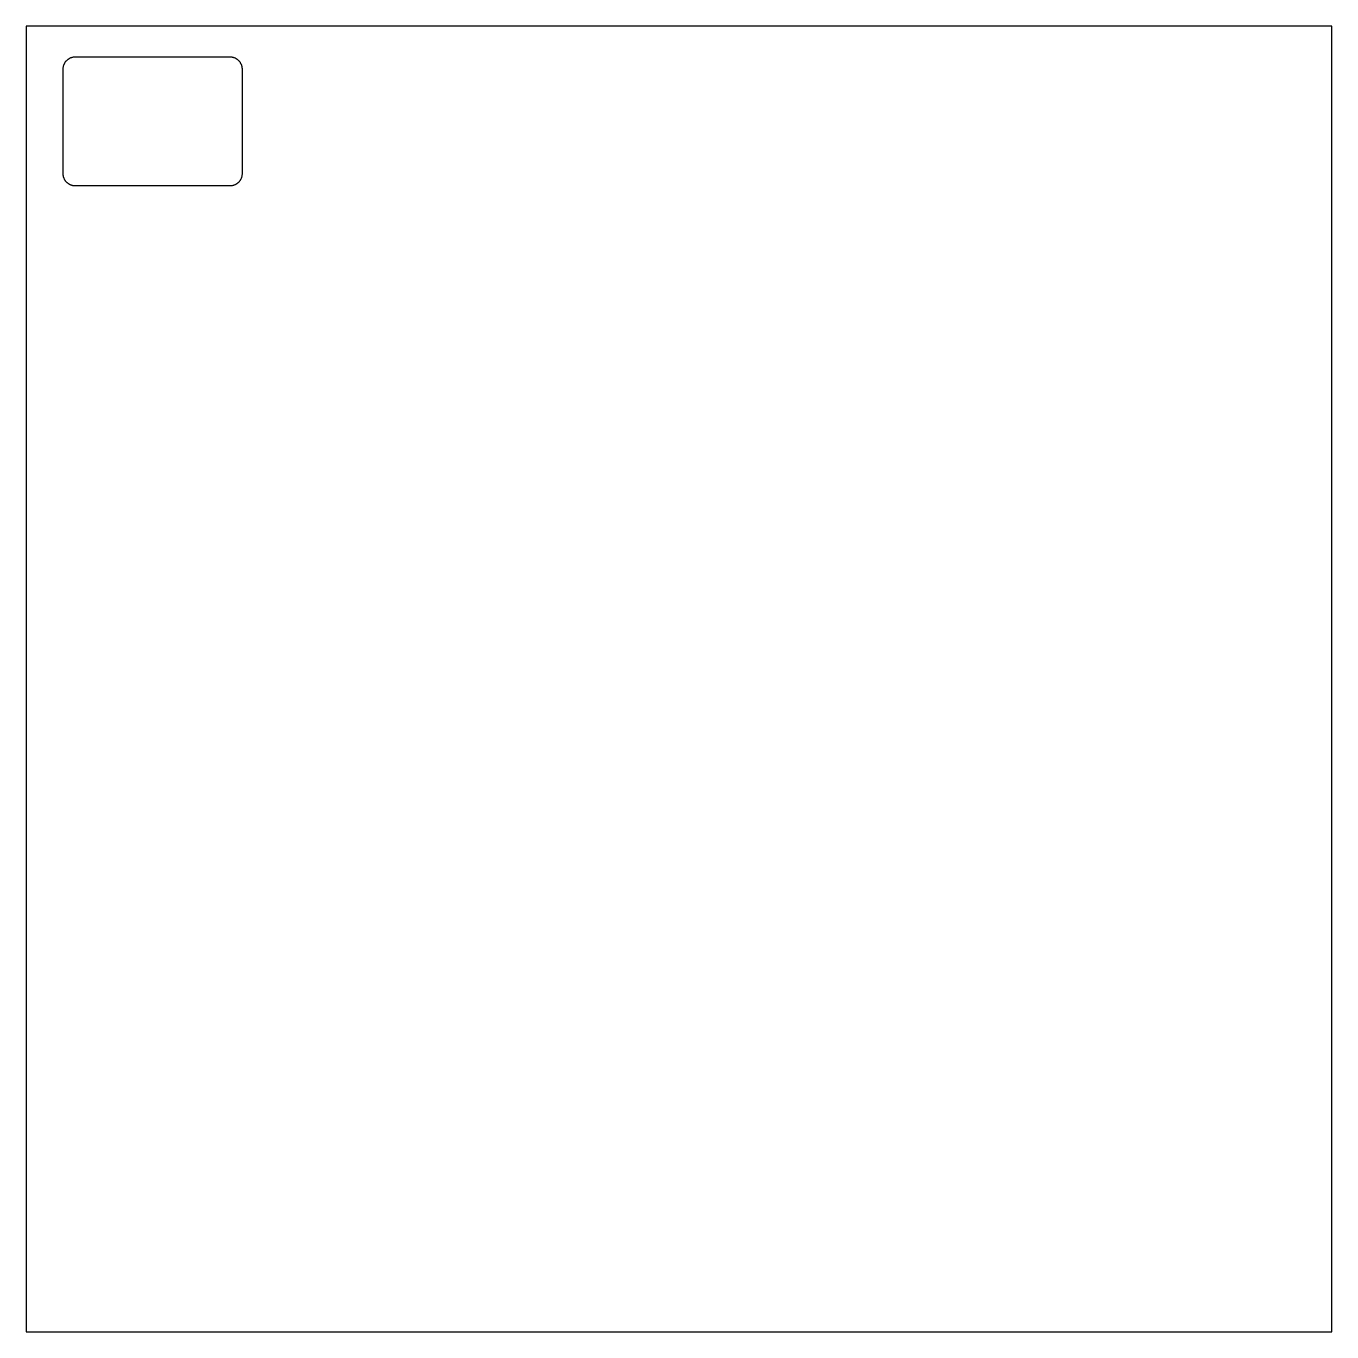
# Model space of a CAD drawing. Extents: x 3362 to 3682, y 1423 to 1743.
import ezdxf

# ---------------------------------------------------------------- set-up
doc = ezdxf.new("R2010")
doc.units = 0
doc.layers.add('CORTE_LASER', color=7, linetype='CONTINUOUS')

msp = doc.modelspace()

# ---------------------------------------------------------------- linework, layer by layer
at = {"layer": 'CORTE_LASER'}
for points in [[(3362, 1423), (3682, 1423), (3682, 1743), (3362, 1743)], [(3371, 1706.9), (3371, 1706.8), (3371.01, 1706.7), (3371.02, 1706.59), (3371.03, 1706.49), (3371.04, 1706.39), (3371.06, 1706.29), (3371.09, 1706.19), (3371.11, 1706.09), (3371.14, 1705.99), (3371.17, 1705.9), (3371.21, 1705.8), (3371.25, 1705.7), (3371.29, 1705.61), (3371.34, 1705.52), (3371.39, 1705.43), (3371.44, 1705.34), (3371.49, 1705.25), (3371.55, 1705.17), (3371.61, 1705.09), (3371.67, 1705.01), (3371.74, 1704.93), (3371.81, 1704.85), (3371.88, 1704.78), (3371.95, 1704.71), (3372.03, 1704.64), (3372.11, 1704.57), (3372.19, 1704.51), (3372.27, 1704.45), (3372.35, 1704.39), (3372.44, 1704.34), (3372.53, 1704.29), (3372.62, 1704.24), (3372.71, 1704.19), (3372.8, 1704.15), (3372.9, 1704.11), (3373, 1704.07), (3373.09, 1704.04), (3373.19, 1704.01), (3373.29, 1703.99), (3373.39, 1703.96), (3373.49, 1703.94), (3373.59, 1703.93), (3373.69, 1703.92), (3373.8, 1703.91), (3373.9, 1703.9), (3374, 1703.9), (3412, 1703.9), (3412.1, 1703.9), (3412.2, 1703.91), (3412.31, 1703.92), (3412.41, 1703.93), (3412.51, 1703.94), (3412.61, 1703.96), (3412.71, 1703.99), (3412.81, 1704.01), (3412.91, 1704.04), (3413, 1704.07), (3413.1, 1704.11), (3413.2, 1704.15), (3413.29, 1704.19), (3413.38, 1704.24), (3413.47, 1704.29), (3413.56, 1704.34), (3413.65, 1704.39), (3413.73, 1704.45), (3413.81, 1704.51), (3413.89, 1704.57), (3413.97, 1704.64), (3414.05, 1704.71), (3414.12, 1704.78), (3414.19, 1704.85), (3414.26, 1704.93), (3414.33, 1705.01), (3414.39, 1705.09), (3414.45, 1705.17), (3414.51, 1705.25), (3414.56, 1705.34), (3414.61, 1705.43), (3414.66, 1705.52), (3414.71, 1705.61), (3414.75, 1705.7), (3414.79, 1705.8), (3414.83, 1705.9), (3414.86, 1705.99), (3414.89, 1706.09), (3414.91, 1706.19), (3414.94, 1706.29), (3414.96, 1706.39), (3414.97, 1706.49), (3414.98, 1706.59), (3414.99, 1706.7), (3415, 1706.8), (3415, 1706.9), (3415, 1732.4), (3415, 1732.5), (3414.99, 1732.6), (3414.98, 1732.71), (3414.97, 1732.81), (3414.96, 1732.91), (3414.94, 1733.01), (3414.91, 1733.11), (3414.89, 1733.21), (3414.86, 1733.31), (3414.83, 1733.4), (3414.79, 1733.5), (3414.75, 1733.6), (3414.71, 1733.69), (3414.66, 1733.78), (3414.61, 1733.87), (3414.56, 1733.96), (3414.51, 1734.05), (3414.45, 1734.13), (3414.39, 1734.21), (3414.33, 1734.29), (3414.26, 1734.37), (3414.19, 1734.45), (3414.12, 1734.52), (3414.05, 1734.59), (3413.97, 1734.66), (3413.89, 1734.73), (3413.81, 1734.79), (3413.73, 1734.85), (3413.65, 1734.91), (3413.56, 1734.96), (3413.47, 1735.01), (3413.38, 1735.06), (3413.29, 1735.11), (3413.2, 1735.15), (3413.1, 1735.19), (3413, 1735.23), (3412.91, 1735.26), (3412.81, 1735.29), (3412.71, 1735.31), (3412.61, 1735.34), (3412.51, 1735.36), (3412.41, 1735.37), (3412.31, 1735.38), (3412.2, 1735.39), (3412.1, 1735.4), (3412, 1735.4), (3374, 1735.4), (3373.9, 1735.4), (3373.8, 1735.39), (3373.69, 1735.38), (3373.59, 1735.37), (3373.49, 1735.36), (3373.39, 1735.34), (3373.29, 1735.31), (3373.19, 1735.29), (3373.09, 1735.26), (3373, 1735.23), (3372.9, 1735.19), (3372.8, 1735.15), (3372.71, 1735.11), (3372.62, 1735.06), (3372.53, 1735.01), (3372.44, 1734.96), (3372.35, 1734.91), (3372.27, 1734.85), (3372.19, 1734.79), (3372.11, 1734.73), (3372.03, 1734.66), (3371.95, 1734.59), (3371.88, 1734.52), (3371.81, 1734.45), (3371.74, 1734.37), (3371.67, 1734.29), (3371.61, 1734.21), (3371.55, 1734.13), (3371.49, 1734.05), (3371.44, 1733.96), (3371.39, 1733.87), (3371.34, 1733.78), (3371.29, 1733.69), (3371.25, 1733.6), (3371.21, 1733.5), (3371.17, 1733.4), (3371.14, 1733.31), (3371.11, 1733.21), (3371.09, 1733.11), (3371.06, 1733.01), (3371.04, 1732.91), (3371.03, 1732.81), (3371.02, 1732.71), (3371.01, 1732.6), (3371, 1732.5), (3371, 1732.4)]]:
    msp.add_lwpolyline(points, close=True, dxfattribs=at)

doc.saveas('drawing.dxf')
